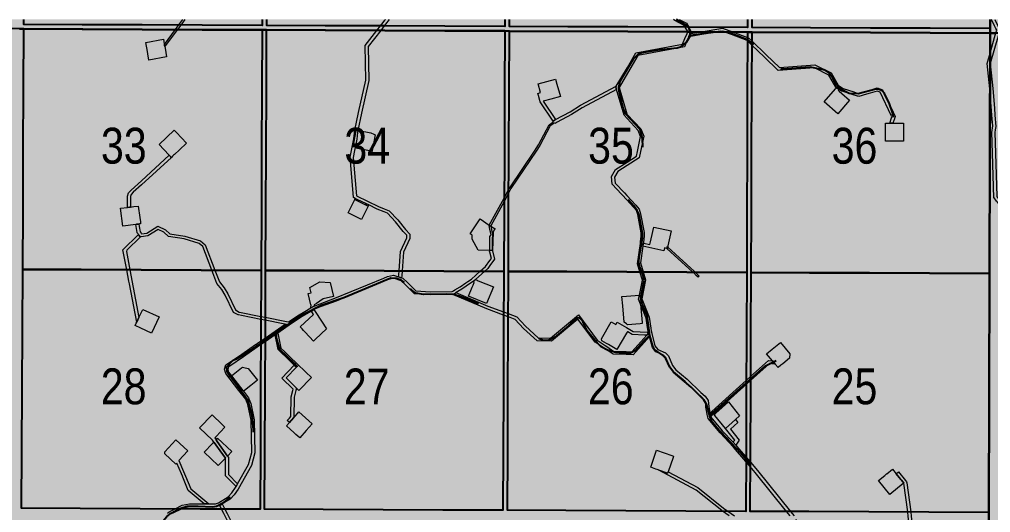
# Model space of a CAD drawing. Extents: x 351064 to 358960, y 6048061 to 6054858.
# Drawn here: x 352219.3 to 352436, y 6050973.7 to 6051083.7 of the extents above; entities that cross this region are included whole.
import ezdxf
from ezdxf.enums import TextEntityAlignment as Align

# ---------------------------------------------------------------- set-up
doc = ezdxf.new("R2010")
doc.units = 0
doc.header["$LTSCALE"] = 5
doc.linetypes.add('DASHED2', pattern=[9.525, 6.35, -3.175])
doc.layers.add('AS-ROUTEMAP', color=35, linetype='Continuous', lineweight=0)
doc.layers.add('RoadSeg', color=57, linetype='DASHED2')
doc.layers.add('Townships', color=57, linetype='Continuous')
doc.layers.add('ROUTE-MAP-BACKGROUND-H', color=7, linetype='Continuous', true_color=0xf0ebff)
doc.layers.add('Sections', color=7, linetype='Continuous', true_color=0xa75418)
doc.styles.add('120', font='ARIALN.TTF', dxfattribs={"height": 13})

msp = doc.modelspace()

# ---------------------------------------------------------------- hatches: boundary and pattern name
at = {"layer": 'ROUTE-MAP-BACKGROUND-H'}
h = msp.add_hatch(color=256, dxfattribs=at)
h.dxf.hatch_style = 1
h.paths.add_polyline_path([(352109.337, 6051083.716), (353736.796, 6051083.637), (353740.383, 6050432.833), (352105.91, 6050432.833)])

# ---------------------------------------------------------------- linework, layer by layer
at = {"layer": 'AS-ROUTEMAP', "flags": 128}
for points in [[(352251.832, 6051077.799), (352251.755, 6051077.696), (352251.741, 6051077.771), (352251.734, 6051077.808), (352251.673, 6051078.144), (352254.154, 6051081.47), (352254.902, 6051082.473), (352255.823, 6051083.708)], [(352256.239, 6051083.708), (352255.316, 6051082.471), (352254.569, 6051081.469), (352251.832, 6051077.799)], [(352304.611, 6051026.542), (352304.578, 6051026.088), (352303.926, 6051026.314), (352303.959, 6051026.759), (352304.023, 6051027.638), (352304.34, 6051031.972), (352305.769, 6051035.024), (352305.756, 6051035.567), (352304.97, 6051036.386), (352303.233, 6051038.582), (352301.427, 6051040.468), (352300.687, 6051040.776), (352299.159, 6051041.413), (352297.25, 6051042.337), (352296.65, 6051042.628), (352294.851, 6051043.499), (352294.251, 6051043.789), (352293.884, 6051043.968), (352293.129, 6051052.987), (352293.429, 6051054.494), (352293.943, 6051057.075), (352294.162, 6051059.031), (352295.013, 6051062.947), (352296.603, 6051070.19), (352296.433, 6051077.886), (352299.091, 6051081.282), (352299.876, 6051082.284), (352300.473, 6051083.047), (352300.864, 6051083.535), (352301.002, 6051083.706)], [(352301.854, 6051083.706), (352300.995, 6051082.634), (352300.86, 6051082.46), (352300.719, 6051082.281), (352299.934, 6051081.278), (352297.103, 6051077.663), (352297.267, 6051070.126), (352295.661, 6051062.806), (352294.833, 6051058.977), (352294.821, 6051058.922), (352294.769, 6051058.462), (352294.602, 6051056.973), (352294.299, 6051055.452), (352294.108, 6051054.492), (352293.801, 6051052.95), (352294.516, 6051044.402), (352299.432, 6051042.021), (352300.69, 6051041.497), (352301.825, 6051041.024), (352303.736, 6051039.02), (352305.473, 6051036.825), (352306.417, 6051035.841), (352306.439, 6051034.883), (352304.996, 6051031.801), (352304.691, 6051027.635), (352304.611, 6051026.542)], [(352391.299, 6050972.974), (352390.488, 6050973.983), (352383.479, 6050982.697), (352382.388, 6050983.968), (352381.386, 6050985.135), (352378.635, 6050988.342), (352375.645, 6050991.479), (352372.958, 6050994.7), (352372.788, 6050995.611), (352372.691, 6050996.128), (352372.48, 6050997.258), (352372.43, 6050998.358), (352371.781, 6050999.204), (352370.39, 6051000.544), (352367.863, 6051002.98), (352365.251, 6051005.111), (352364.407, 6051006.221), (352363.552, 6051008.291), (352363.02, 6051008.851), (352361.334, 6051009.545), (352360.553, 6051010.52), (352359.889, 6051012.962), (352359.805, 6051013.274), (352359.713, 6051013.612), (352359.682, 6051013.726), (352359.667, 6051013.781), (352359.621, 6051013.95), (352359.587, 6051014.184), (352359.583, 6051014.213), (352359.473, 6051014.974), (352359.164, 6051017.118), (352357.917, 6051020.215), (352357.46, 6051021.353), (352357.641, 6051022.231), (352358.32, 6051025.531), (352357.754, 6051027.412), (352357.205, 6051029.234), (352357.851, 6051033.712), (352357.922, 6051034.205), (352357.976, 6051034.688), (352358.061, 6051035.451), (352358.025, 6051036.135), (352357.275, 6051040.204), (352357.011, 6051041.072), (352356.352, 6051041.866), (352354.852, 6051043.473), (352353.8, 6051044.598), (352353.653, 6051044.753), (352351.56, 6051046.947), (352351.424, 6051048.675), (352352.319, 6051050.27), (352354.884, 6051051.909), (352356.987, 6051053.253), (352357.192, 6051054.224), (352357.905, 6051057.616), (352357.364, 6051058.947), (352354.92, 6051061.589), (352354.217, 6051062.348), (352352.536, 6051068.083), (352352.378, 6051068.622), (352352.491, 6051068.813), (352354.964, 6051073.008), (352356.874, 6051076.25), (352367.242, 6051078.167), (352367.784, 6051079.45), (352368.263, 6051080.583), (352368.275, 6051080.613), (352368.426, 6051080.987), (352367.875, 6051081.995), (352367.664, 6051082.383), (352365.551, 6051083.44), (352365.273, 6051083.703)], [(352366.515, 6051083.703), (352368.15, 6051082.885), (352368.635, 6051081.991), (352369.124, 6051081.092), (352369.15, 6051081.045), (352369.125, 6051080.984), (352369.023, 6051080.737), (352368.948, 6051080.555), (352368.694, 6051079.939), (352368.649, 6051079.83), (352368.544, 6051079.576), (352367.725, 6051077.59), (352357.294, 6051075.65), (352354.959, 6051071.698), (352353.095, 6051068.545), (352354.822, 6051062.654), (352354.924, 6051062.545), (352357.935, 6051059.312), (352358.599, 6051057.679), (352357.872, 6051054.221), (352357.582, 6051052.842), (352354.881, 6051051.116), (352352.819, 6051049.798), (352352.104, 6051048.526), (352352.208, 6051047.207), (352354.287, 6051045.053), (352354.855, 6051044.445), (352356.853, 6051042.307), (352357.609, 6051041.394), (352357.924, 6051040.362), (352358.689, 6051036.213), (352358.729, 6051035.431), (352358.637, 6051034.606), (352358.583, 6051034.121), (352358.536, 6051033.8), (352358.51, 6051033.624), (352358.439, 6051033.139), (352357.893, 6051029.396), (352358.485, 6051027.408), (352359.019, 6051025.619), (352358.153, 6051021.416), (352359.821, 6051017.271), (352360.176, 6051014.87), (352360.271, 6051014.23), (352360.391, 6051013.745), (352360.416, 6051013.644), (352361.092, 6051010.925), (352361.779, 6051010.062), (352363.432, 6051009.385), (352364.121, 6051008.661), (352364.99, 6051006.555), (352365.734, 6051005.577), (352368.306, 6051003.479), (352371.354, 6051000.54), (352372.279, 6050999.649), (352373.013, 6050998.694), (352373.14, 6050997.354), (352373.386, 6050996.035), (352373.403, 6050995.945), (352373.408, 6050995.919), (352373.483, 6050995.517), (352373.547, 6050995.177), (352373.581, 6050994.993), (352376.136, 6050991.93), (352378.547, 6050989.4), (352379.132, 6050988.792), (352379.778, 6050988.033), (352381.39, 6050986.155), (352382.391, 6050984.988), (352383.985, 6050983.131), (352391.346, 6050973.98), (352392.157, 6050972.971)], [(352437.848, 6051043.603), (352437.892, 6051042.475), (352437.506, 6051042.962), (352437.336, 6051043.175), (352436.757, 6051043.905), (352436.726, 6051043.945), (352436.408, 6051053.893), (352436.259, 6051058.556), (352436.316, 6051058.943), (352436.399, 6051059.5), (352436.456, 6051059.882), (352436.271, 6051062.342), (352435.831, 6051068.187), (352435.831, 6051068.215), (352435.202, 6051073.915), (352435.857, 6051076.166), (352436.874, 6051079.664), (352437.175, 6051080.702), (352437.346, 6051081.288), (352437.148, 6051081.707), (352436.882, 6051082.271), (352436.208, 6051083.7)], [(352436.945, 6051083.7), (352437.557, 6051082.401), (352437.885, 6051081.706), (352438.054, 6051081.347), (352437.866, 6051080.7), (352436.866, 6051077.252), (352435.879, 6051073.854), (352436.492, 6051068.276), (352436.822, 6051063.895), (352436.935, 6051062.392), (352437.126, 6051059.857), (352436.994, 6051059.069), (352436.902, 6051058.521), (352437.058, 6051053.891), (352437.385, 6051044.186), (352437.462, 6051044.09), (352437.848, 6051043.603)], [(352252.341, 6050973.558), (352252.759, 6050973.903), (352254.068, 6050974.557), (352255.658, 6050975.352), (352257.304, 6050975.683), (352260.524, 6050975.671), (352261.565, 6050975.667), (352263.069, 6050975.661), (352263.763, 6050975.931), (352265.902, 6050977.254), (352266.712, 6050978.131), (352267.559, 6050979.305), (352267.67, 6050979.502), (352268.011, 6050980.107), (352270.457, 6050984.442), (352271.158, 6050987.135), (352271.031, 6050994.335), (352270.38, 6050997.487), (352270.307, 6050997.837), (352270.224, 6050998.05), (352270.023, 6050998.564), (352269.857, 6050998.988), (352268.306, 6051000.975), (352265.365, 6051004.745), (352265.103, 6051005.68), (352265.414, 6051006.646), (352265.789, 6051006.893), (352268.945, 6051009.042), (352272.035, 6051011.175), (352272.069, 6051011.199), (352272.48, 6051011.486), (352273.151, 6051011.947), (352274.159, 6051012.64), (352278.652, 6051015.728), (352279.534, 6051015.528), (352276.952, 6051013.736), (352276.359, 6051013.33), (352274.156, 6051011.821), (352273.147, 6051011.13), (352272.821, 6051010.906), (352272.407, 6051010.623), (352269.318, 6051008.49), (352266.257, 6051006.409), (352265.978, 6051006.223), (352265.799, 6051005.667), (352265.974, 6051005.043), (352266.632, 6051004.2), (352269.151, 6051000.971), (352269.297, 6051000.785), (352270.445, 6050999.313), (352270.53, 6050999.097), (352270.731, 6050998.583), (352270.933, 6050998.069), (352270.949, 6050998.027), (352271.696, 6050994.409), (352271.826, 6050987.055), (352271.08, 6050984.19), (352268.121, 6050978.945), (352267.23, 6050977.708), (352266.33, 6050976.734), (352264.581, 6050975.653), (352264.062, 6050975.332), (352263.194, 6050974.994), (352257.369, 6050975.016), (352255.876, 6050974.716), (352255.546, 6050974.55), (352253.552, 6050973.553)], [(352377.698, 6050973.032), (352376.212, 6050974.044), (352376.012, 6050974.18), (352370.275, 6050978.72), (352361.956, 6050983.212), (352361.956, 6050983.212), (352363.941, 6050982.519), (352364.053, 6050982.837), (352370.643, 6050979.279), (352376.407, 6050974.717), (352377.404, 6050974.038), (352378.89, 6050973.027)]]:
    msp.add_lwpolyline(points, dxfattribs=at)
for points in [[(352376.216, 6051081.769), (352378.391, 6051080.944), (352381.725, 6051079.695), (352382.064, 6051079.568), (352382.728, 6051078.924), (352385.938, 6051075.827), (352388.862, 6051073.005), (352396.813, 6051073.61), (352400.413, 6051071.79), (352401.993, 6051069.079), (352403.063, 6051068.321), (352405.488, 6051067.532), (352406.003, 6051067.364), (352406.383, 6051067.241), (352406.55, 6051067.232), (352407.138, 6051067.4), (352409.092, 6051067.958), (352410.717, 6051068.423), (352411.872, 6051068.005), (352414.217, 6051063.007), (352414.666, 6051062.051), (352414.446, 6051061.34), (352414.396, 6051061.175), (352414.211, 6051060.576), (352413.513, 6051060.579), (352413.88, 6051061.764), (352413.953, 6051062.001), (352413.821, 6051062.283), (352411.386, 6051067.472), (352410.693, 6051067.723), (352409.089, 6051067.264), (352407.805, 6051066.897), (352407.321, 6051066.759), (352406.626, 6051066.56), (352406.416, 6051066.572), (352406.26, 6051066.58), (352406.043, 6051066.651), (352405.527, 6051066.819), (352403.531, 6051067.468), (352403.099, 6051067.609), (352402.76, 6051067.719), (352402.302, 6051068.043), (352402.208, 6051068.11), (352401.686, 6051068.479), (352401.653, 6051068.502), (352401.489, 6051068.618), (352399.937, 6051071.285), (352396.679, 6051072.931), (352388.613, 6051072.318), (352385.483, 6051075.355), (352382.725, 6051078.003), (352382.265, 6051078.445), (352381.723, 6051078.97), (352381.7, 6051078.993), (352378.155, 6051080.32), (352376.49, 6051080.952), (352376.148, 6051081.082), (352375.399, 6051080.957), (352371.576, 6051080.317), (352368.649, 6051079.83), (352368.694, 6051079.939), (352368.948, 6051080.555), (352369.531, 6051080.652), (352371.463, 6051080.973), (352376.216, 6051081.769)], [(352252.179, 6051075.345), (352248.243, 6051074.634), (352247.983, 6051076.072), (352247.894, 6051076.568), (352247.532, 6051078.569), (352251.469, 6051079.28), (352251.653, 6051078.257), (352251.673, 6051078.144), (352251.734, 6051077.808), (352251.741, 6051077.771), (352251.755, 6051077.696), (352251.83, 6051077.275), (352252.179, 6051075.345)], [(352338.677, 6051061.218), (352338.401, 6051061.031), (352335.492, 6051065.343), (352335.104, 6051066.743), (352334.974, 6051067.213), (352335.616, 6051067.391), (352335.082, 6051069.318), (352338.936, 6051070.386), (352339.244, 6051069.274), (352340.004, 6051066.532), (352337.902, 6051065.95), (352336.204, 6051065.479), (352338.954, 6051061.404), (352338.677, 6051061.218)], [(352339.05, 6051060.665), (352338.774, 6051060.479), (352338.681, 6051060.617), (352338.546, 6051060.526), (352337.765, 6051059.999), (352335.448, 6051055.561), (352334.612, 6051054.321), (352328.997, 6051046.001), (352328.451, 6051044.999), (352327.438, 6051043.14), (352324.479, 6051037.708), (352324.498, 6051037.61), (352324.65, 6051036.833), (352324.745, 6051036.348), (352324.806, 6051036.041), (352324.835, 6051036.086), (352324.906, 6051036.194), (352325.004, 6051036.34), (352324.907, 6051032.099), (352325.322, 6051030.254), (352324.284, 6051028.8), (352323.844, 6051028.183), (352323.144, 6051027.558), (352321.083, 6051025.716), (352321.072, 6051025.707), (352320.916, 6051025.568), (352320.585, 6051025.273), (352319.976, 6051024.853), (352318.035, 6051023.517), (352317.154, 6051023.026), (352316.777, 6051022.815), (352316.718, 6051022.775), (352316.585, 6051022.684), (352316.06, 6051022.328), (352310.996, 6051022.318), (352307.489, 6051022.528), (352305.435, 6051024.519), (352304.533, 6051025.4), (352302.795, 6051026.011), (352301.665, 6051025.744), (352300.623, 6051025.312), (352289.964, 6051020.89), (352286.661, 6051019.696), (352285.531, 6051019.254), (352285.353, 6051019.184), (352285.034, 6051018.996), (352285.016, 6051018.985), (352284.465, 6051018.659), (352283.329, 6051018.005), (352282.064, 6051017.238), (352279.534, 6051015.528), (352278.652, 6051015.728), (352278.197, 6051015.818), (352274.177, 6051016.618), (352273.172, 6051016.818), (352268.853, 6051017.677), (352268.197, 6051017.807), (352268.162, 6051017.814), (352267.075, 6051018.351), (352265.263, 6051022.206), (352264.457, 6051023.487), (352263.378, 6051024.852), (352262.243, 6051027.813), (352260.241, 6051033.038), (352259.421, 6051033.745), (352256.061, 6051034.756), (352252.593, 6051035.292), (352251.517, 6051036.251), (352250.258, 6051036.869), (352247.972, 6051035.415), (352246.498, 6051035.234), (352246.352, 6051035.216), (352246.293, 6051035.208), (352246.012, 6051035.603), (352245.923, 6051035.728), (352245.814, 6051035.874), (352245.622, 6051036.126), (352245.612, 6051036.188), (352245.402, 6051037.502), (352245.331, 6051037.998), (352245.485, 6051038.018), (352245.716, 6051038.048), (352245.877, 6051038.069), (352245.992, 6051038.084), (352246.069, 6051037.607), (352246.148, 6051037.112), (352246.203, 6051036.768), (352246.275, 6051036.329), (352246.501, 6051036.033), (352246.59, 6051035.916), (352247.741, 6051036.058), (352250.216, 6051037.632), (352251.892, 6051036.81), (352252.889, 6051035.921), (352256.209, 6051035.407), (352259.748, 6051034.342), (352260.803, 6051033.434), (352262.958, 6051027.81), (352263.964, 6051025.185), (352265.002, 6051023.872), (352265.849, 6051022.527), (352267.54, 6051018.928), (352268.362, 6051018.454), (352268.402, 6051018.446), (352273.175, 6051017.489), (352274.179, 6051017.288), (352278.945, 6051016.333), (352279.4, 6051016.242), (352281.717, 6051017.808), (352282.983, 6051018.575), (352284.373, 6051019.417), (352285.059, 6051019.785), (352286.403, 6051020.313), (352289.734, 6051021.517), (352300.626, 6051026.035), (352301.461, 6051026.381), (352302.814, 6051026.7), (352303.926, 6051026.314), (352304.578, 6051026.088), (352304.895, 6051025.977), (352305.873, 6051025.022), (352307.776, 6051023.179), (352311.018, 6051022.984), (352315.858, 6051022.996), (352316.163, 6051023.202), (352316.452, 6051023.397), (352317.683, 6051024.084), (352318.92, 6051024.934), (352319.367, 6051025.242), (352320.169, 6051025.794), (352322.149, 6051027.562), (352323.325, 6051028.613), (352324.293, 6051029.933), (352324.613, 6051030.37), (352324.298, 6051031.771), (352324.239, 6051032.033), (352324.243, 6051032.186), (352324.306, 6051034.984), (352324.314, 6051035.303), (352324.542, 6051035.646), (352324.402, 6051036.365), (352324.303, 6051036.871), (352324.129, 6051037.764), (352324.165, 6051037.831), (352327.441, 6051043.842), (352328.454, 6051045.701), (352328.711, 6051046.174), (352334.211, 6051054.323), (352335.161, 6051055.731), (352337.508, 6051060.228), (352338.36, 6051060.802), (352338.494, 6051060.893), (352338.401, 6051061.031), (352338.677, 6051061.218), (352338.954, 6051061.404), (352342.169, 6051063.088), (352344.503, 6051064.603), (352352.491, 6051068.813), (352352.378, 6051068.622), (352352.536, 6051068.083), (352344.84, 6051064.027), (352342.498, 6051062.507), (352339.296, 6051060.831), (352339.05, 6051060.665)], [(352404.527, 6051065.674), (352401.897, 6051062.661), (352398.86, 6051065.334), (352401.422, 6051068.27), (352401.489, 6051068.347), (352401.653, 6051068.502), (352401.686, 6051068.479), (352402.208, 6051068.11), (352402.192, 6051068.095), (352401.992, 6051067.905), (352402.197, 6051067.724), (352402.765, 6051067.225), (352404.527, 6051065.674)], [(352416.536, 6051057.029), (352416.534, 6051056.568), (352414.535, 6051056.576), (352412.535, 6051056.584), (352412.552, 6051060.583), (352413.513, 6051060.579), (352414.211, 6051060.576), (352414.552, 6051060.575), (352414.884, 6051060.574), (352415.056, 6051060.573), (352415.292, 6051060.572), (352415.325, 6051060.572), (352415.728, 6051060.57), (352416.551, 6051060.567), (352416.547, 6051059.544), (352416.544, 6051059.028), (352416.536, 6051057.029)], [(352253.494, 6051053.18), (352253.232, 6051052.929), (352253.071, 6051053.098), (352252.989, 6051053.184), (352252.772, 6051053.412), (352251.576, 6051054.67), (352250.476, 6051055.826), (352253.857, 6051059.044), (352253.871, 6051059.029), (352253.882, 6051059.017), (352254.322, 6051058.555), (352254.378, 6051058.496), (352256.613, 6051056.145), (352255.047, 6051054.655), (352253.934, 6051053.597), (352253.742, 6051053.414), (352253.494, 6051053.18)], [(352298.039, 6051054.475), (352298.003, 6051054.291), (352297.676, 6051054.354), (352297.027, 6051054.48), (352294.731, 6051054.924), (352294.299, 6051055.452), (352294.289, 6051055.465), (352293.908, 6051055.931), (352294.083, 6051056.837), (352294.178, 6051057.328), (352294.467, 6051058.837), (352294.509, 6051059.039), (352294.673, 6051059.007), (352294.833, 6051058.977), (352294.996, 6051058.945), (352295.053, 6051058.934), (352297.757, 6051058.411), (352298.404, 6051058.117), (352298.715, 6051057.974), (352298.039, 6051054.475)], [(352243.861, 6051041.838), (352243.427, 6051041.781), (352243.474, 6051044.33), (352243.698, 6051045.012), (352244.262, 6051045.658), (352246.553, 6051047.746), (352252.772, 6051053.412), (352252.989, 6051053.184), (352253.071, 6051053.098), (352253.232, 6051052.929), (352246.549, 6051046.841), (352244.739, 6051045.191), (352244.289, 6051044.676), (352244.138, 6051044.217), (352244.095, 6051041.869), (352243.927, 6051041.847), (352243.861, 6051041.838)], [(352292.683, 6051040.55), (352294.135, 6051043.55), (352294.735, 6051043.26), (352296.535, 6051042.388), (352297.135, 6051042.098), (352295.683, 6051039.099), (352292.683, 6051040.55)], [(352294.851, 6051043.499), (352294.735, 6051043.26), (352294.135, 6051043.55), (352294.251, 6051043.789), (352294.851, 6051043.499)], [(352245.331, 6051037.998), (352242.412, 6051037.615), (352241.893, 6051041.581), (352243.427, 6051041.781), (352243.861, 6051041.838), (352243.927, 6051041.847), (352244.095, 6051041.869), (352244.379, 6051041.906), (352244.46, 6051041.917), (352244.85, 6051041.968), (352245.858, 6051042.1), (352246.193, 6051039.544), (352246.322, 6051038.554), (352246.367, 6051038.214), (352246.377, 6051038.135), (352246.146, 6051038.104), (352245.992, 6051038.084), (352245.877, 6051038.069), (352245.716, 6051038.048), (352245.485, 6051038.018), (352245.331, 6051037.998)], [(352297.25, 6051042.337), (352297.135, 6051042.098), (352296.535, 6051042.388), (352296.65, 6051042.628), (352297.25, 6051042.337)], [(352324.804, 6051034.321), (352324.766, 6051032.177), (352324.473, 6051032.182), (352324.299, 6051032.185), (352324.243, 6051032.186), (352321.681, 6051032.231), (352320.31, 6051034.682), (352320.326, 6051035.582), (352319.89, 6051035.873), (352322.105, 6051039.202), (352324.165, 6051037.831), (352324.498, 6051037.61), (352325.434, 6051036.987), (352325.364, 6051036.881), (352325.354, 6051036.867), (352325.018, 6051036.362), (352325.004, 6051036.34), (352324.906, 6051036.194), (352324.835, 6051036.086), (352324.804, 6051034.321)], [(352364.737, 6051036.544), (352364.006, 6051033.181), (352363.957, 6051032.954), (352363.888, 6051032.636), (352363.787, 6051032.658), (352363.236, 6051032.778), (352363.095, 6051032.126), (352358.439, 6051033.139), (352358.51, 6051033.624), (352358.536, 6051033.8), (352359.98, 6051033.486), (352360.112, 6051034.091), (352360.253, 6051034.742), (352360.83, 6051037.393), (352364.737, 6051036.544)], [(352246.012, 6051035.603), (352246.293, 6051035.208), (352246.352, 6051035.216), (352243.279, 6051032.217), (352243.191, 6051031.937), (352243.966, 6051027.89), (352246.007, 6051017.233), (352245.77, 6051016.728), (352245.653, 6051016.48), (352245.525, 6051016.204), (352243.895, 6051024.716), (352243.77, 6051025.371), (352243.287, 6051027.892), (352242.438, 6051032.327), (352245.923, 6051035.728), (352246.012, 6051035.603)], [(352370.963, 6051026.453), (352370.744, 6051026.2), (352370.389, 6051026.558), (352369.694, 6051027.268), (352369.592, 6051027.36), (352363.787, 6051032.658), (352363.869, 6051033.034), (352363.957, 6051032.954), (352369.925, 6051027.508), (352370.072, 6051027.358), (352370.609, 6051026.81), (352370.626, 6051026.792), (352370.963, 6051026.453)], [(352325.078, 6051024.048), (352323.535, 6051020.352), (352319.538, 6051022.027), (352320.367, 6051024.009), (352320.563, 6051024.477), (352320.797, 6051025.037), (352320.585, 6051025.273), (352320.916, 6051025.568), (352321.072, 6051025.707), (352321.083, 6051025.716), (352321.448, 6051025.557), (352321.711, 6051025.443), (352325.078, 6051024.048)], [(352289.4, 6051021.949), (352287.111, 6051021.385), (352285.592, 6051020.379), (352285.073, 6051020.035), (352285.059, 6051019.785), (352284.373, 6051019.417), (352284.378, 6051019.517), (352284.381, 6051019.564), (352284.401, 6051019.977), (352284.373, 6051020.09), (352283.766, 6051022.552), (352284.413, 6051022.712), (352284.116, 6051023.915), (352286.379, 6051025.153), (352288.634, 6051025.057), (352289.4, 6051021.949)], [(352335.095, 6051012.712), (352337.803, 6051012.604), (352344.045, 6051017.831), (352348.243, 6051012.187), (352349.983, 6051011.017), (352350.397, 6051010.737), (352351.967, 6051009.681), (352354.724, 6051009.615), (352355.941, 6051009.585), (352359.295, 6051013.299), (352359.682, 6051013.726), (352359.713, 6051013.612), (352359.805, 6051013.274), (352359.889, 6051012.962), (352356.23, 6051008.912), (352354.722, 6051008.948), (352351.756, 6051009.02), (352347.776, 6051011.698), (352343.932, 6051016.866), (352338.034, 6051011.927), (352334.828, 6051012.056), (352331.78, 6051014.791), (352329.942, 6051016.818), (352328.436, 6051017.376), (352328.342, 6051017.41), (352327.805, 6051017.61), (352327.338, 6051017.783), (352323.609, 6051019.165), (352316.06, 6051022.328), (352316.585, 6051022.684), (352316.718, 6051022.775), (352323.854, 6051019.785), (352327.341, 6051018.492), (352328.345, 6051018.12), (352330.326, 6051017.386), (352332.25, 6051015.264), (352335.095, 6051012.712)], [(352357.801, 6051015.853), (352354.976, 6051015.608), (352354.748, 6051015.8), (352354.254, 6051016.214), (352353.933, 6051019.865), (352353.755, 6051021.89), (352354.771, 6051021.979), (352357.641, 6051022.231), (352357.46, 6051021.353), (352357.917, 6051020.215), (352358.277, 6051016.089), (352358.296, 6051015.9), (352357.801, 6051015.853)], [(352250.48, 6051017.357), (352248.785, 6051013.736), (352246.407, 6051014.85), (352245.163, 6051015.432), (352245.409, 6051015.957), (352245.525, 6051016.204), (352245.653, 6051016.48), (352245.77, 6051016.728), (352246.007, 6051017.233), (352246.421, 6051018.118), (352246.86, 6051019.053), (352250.48, 6051017.357)], [(352285.402, 6051012.421), (352284.921, 6051011.981), (352283.079, 6051013.993), (352282.74, 6051014.362), (352282.402, 6051014.732), (352281.995, 6051015.176), (352284.944, 6051017.876), (352284.465, 6051018.659), (352285.016, 6051018.985), (352285.034, 6051018.996), (352285.481, 6051018.317), (352287.87, 6051014.681), (352285.402, 6051012.421)], [(352351.37, 6051016.232), (352352.373, 6051015.637), (352352.713, 6051016.21), (352354.745, 6051015.005), (352356.242, 6051014.116), (352359.357, 6051013.963), (352359.621, 6051013.95), (352359.667, 6051013.781), (352359.682, 6051013.726), (352359.295, 6051013.299), (352358.78, 6051013.324), (352356.044, 6051013.459), (352355.058, 6051014.043), (352354.953, 6051014.106), (352354.886, 6051013.993), (352354.74, 6051013.748), (352352.572, 6051010.094), (352350.713, 6051011.197), (352350.282, 6051011.452), (352349.276, 6051012.049), (352349.16, 6051012.506), (352351.37, 6051016.232)], [(352281.606, 6051006.611), (352281.142, 6051006.132), (352280.665, 6051006.596), (352278.917, 6051008.295), (352278.554, 6051008.648), (352278.191, 6051009.001), (352277.077, 6051010.083), (352276.359, 6051013.33), (352276.952, 6051013.736), (352277.685, 6051010.422), (352278.579, 6051009.553), (352278.942, 6051009.2), (352279.305, 6051008.847), (352281.606, 6051006.611)], [(352389.216, 6051006.566), (352388.591, 6051006.045), (352387.914, 6051006.857), (352387.71, 6051007.101), (352387.559, 6051007.283), (352387.311, 6051007.581), (352386.031, 6051009.116), (352387.281, 6051010.159), (352387.666, 6051010.48), (352389.102, 6051011.677), (352391.236, 6051009.117), (352391.151, 6051008.178), (352389.603, 6051006.888), (352389.216, 6051006.566)], [(352269.534, 6051000.97), (352269.297, 6051000.785), (352269.151, 6051000.971), (352266.632, 6051004.2), (352268.903, 6051005.973), (352269.128, 6051006.148), (352269.428, 6051006.082), (352270.399, 6051005.872), (352272.449, 6051003.245), (352271.72, 6051002.676), (352271.301, 6051002.349), (352270.967, 6051002.088), (352269.534, 6051000.97)], [(352279.96, 6050994.226), (352279.569, 6050993.784), (352279.069, 6050994.226), (352279.57, 6050994.792), (352279.902, 6050995.167), (352279.945, 6050999.553), (352280.321, 6051000.925), (352280.415, 6051001.267), (352277.879, 6051003.728), (352280.665, 6051006.596), (352281.142, 6051006.132), (352278.822, 6051003.742), (352281.162, 6051001.471), (352281.011, 6051000.922), (352280.611, 6050999.46), (352280.566, 6050994.912), (352280.07, 6050994.351), (352279.96, 6050994.226)], [(352284.476, 6051003.826), (352281.691, 6051000.957), (352281.162, 6051001.471), (352278.822, 6051003.742), (352281.142, 6051006.132), (352281.606, 6051006.611), (352282.853, 6051005.401), (352283.255, 6051005.012), (352284.476, 6051003.826)], [(352387.71, 6051007.101), (352387.914, 6051006.857), (352387.523, 6051006.892), (352387.2, 6051006.921), (352386.637, 6051006.973), (352385.904, 6051006.313), (352382.456, 6051003.206), (352381.447, 6051002.297), (352379.46, 6051000.506), (352374.354, 6050995.906), (352374.186, 6050995.754), (352373.866, 6050995.466), (352373.81, 6050995.414), (352373.547, 6050995.177), (352373.483, 6050995.517), (352373.408, 6050995.919), (352373.403, 6050995.945), (352373.488, 6050996.022), (352373.769, 6050996.274), (352378.47, 6051000.51), (352381.451, 6051003.196), (352382.459, 6051004.105), (352386.407, 6051007.663), (352387.311, 6051007.581), (352387.559, 6051007.283), (352387.71, 6051007.101)], [(352379.061, 6050994.465), (352376.832, 6050992.457), (352374.484, 6050995.383), (352374.333, 6050995.571), (352374.532, 6050995.752), (352374.67, 6050995.875), (352377.503, 6050998.428), (352380.002, 6050995.313), (352379.061, 6050994.465)], [(352268.011, 6050980.107), (352267.67, 6050979.502), (352265.29, 6050981.946), (352265.276, 6050985.837), (352264.092, 6050987.52), (352263.174, 6050988.825), (352263.005, 6050989.065), (352262.734, 6050989.45), (352262.441, 6050989.867), (352259.544, 6050992.624), (352262.301, 6050995.52), (352264.545, 6050993.385), (352264.997, 6050992.954), (352265.197, 6050992.764), (352263.235, 6050990.701), (352262.91, 6050990.359), (352263.202, 6050989.943), (352263.487, 6050989.539), (352265.745, 6050986.329), (352265.96, 6050986.019), (352265.956, 6050982.216), (352268.011, 6050980.107)], [(352283.338, 6050992.008), (352281.902, 6050990.385), (352281.02, 6050991.164), (352280.629, 6050991.511), (352278.906, 6050993.035), (352279.569, 6050993.784), (352279.96, 6050994.226), (352280.07, 6050994.351), (352280.566, 6050994.912), (352280.842, 6050995.225), (352281.339, 6050995.786), (352281.666, 6050996.156), (352284.663, 6050993.506), (352283.338, 6050992.008)], [(352379.443, 6050989.204), (352379.132, 6050988.792), (352378.547, 6050989.4), (352378.594, 6050989.463), (352378.905, 6050989.874), (352376.832, 6050992.457), (352379.061, 6050994.465), (352379.619, 6050993.846), (352377.974, 6050992.351), (352379.925, 6050989.842), (352379.443, 6050989.204)], [(352254.93, 6050985.307), (352255.962, 6050982.875), (352256.178, 6050982.369), (352256.392, 6050981.863), (352257.568, 6050979.022), (352261.565, 6050975.667), (352260.524, 6050975.671), (352257.014, 6050978.617), (352255.778, 6050981.606), (352255.684, 6050981.826), (352255.469, 6050982.333), (352254.433, 6050984.77), (352254.207, 6050984.526), (352251.761, 6050986.788), (352251.742, 6050987.259), (352254.231, 6050989.95), (352256.922, 6050987.461), (352254.93, 6050985.307)], [(352265.276, 6050985.837), (352263.711, 6050984.19), (352260.571, 6050987.175), (352262.439, 6050989.14), (352262.734, 6050989.45), (352263.005, 6050989.065), (352263.174, 6050988.825), (352264.092, 6050987.52), (352265.276, 6050985.837)], [(352266.696, 6050987.33), (352265.745, 6050986.329), (352263.487, 6050989.539), (352263.202, 6050989.943), (352263.362, 6050990.112), (352263.556, 6050990.314), (352266.696, 6050987.33)], [(352364.053, 6050982.837), (352363.941, 6050982.519), (352361.956, 6050983.212), (352361.86, 6050983.245), (352361.849, 6050983.249), (352361.616, 6050983.33), (352361.301, 6050983.44), (352360.165, 6050983.837), (352361.484, 6050987.613), (352364.851, 6050986.438), (352365.26, 6050986.295), (352365.178, 6050986.059), (352365.171, 6050986.039), (352364.053, 6050982.837)], [(352416.46, 6050980.17), (352413.531, 6050977.772), (352410.998, 6050980.867), (352412.397, 6050982.012), (352412.415, 6050982.027), (352412.789, 6050982.333), (352412.807, 6050982.348), (352414.093, 6050983.4), (352414.937, 6050982.368), (352415.602, 6050981.555), (352415.957, 6050981.121), (352416.119, 6050980.924), (352416.426, 6050980.549), (352416.457, 6050980.511), (352416.626, 6050980.305), (352416.5, 6050980.202), (352416.46, 6050980.17)], [(352420.498, 6050953.271), (352420.27, 6050953.213), (352417.626, 6050972.865), (352417.491, 6050973.871), (352416.626, 6050980.305), (352416.457, 6050980.511), (352416.426, 6050980.549), (352416.119, 6050980.924), (352415.957, 6050981.121), (352415.602, 6050981.555), (352414.937, 6050982.368), (352415.453, 6050982.79), (352416.996, 6050980.905), (352417.261, 6050980.581), (352417.291, 6050980.356), (352418.164, 6050973.868), (352418.299, 6050972.862), (352420.92, 6050953.379), (352420.498, 6050953.271)], [(352275.066, 6050962.735), (352274.847, 6050962.105), (352273.944, 6050962.419), (352272.94, 6050962.769), (352271.974, 6050963.105), (352271.92, 6050963.179), (352266.062, 6050971.227), (352265.875, 6050971.598), (352264.915, 6050973.506), (352264.408, 6050974.514), (352264.012, 6050975.301), (352264.062, 6050975.332), (352264.581, 6050975.653), (352265.156, 6050974.51), (352265.663, 6050973.503), (352266.633, 6050971.575), (352272.246, 6050963.864), (352272.391, 6050963.666), (352272.44, 6050963.648), (352272.753, 6050963.539), (352272.943, 6050963.473), (352273.145, 6050963.403), (352273.947, 6050963.124), (352275.066, 6050962.735)]]:
    msp.add_lwpolyline(points, close=True, dxfattribs=at)
at = {"layer": 'RoadSeg', "flags": 128}
for points in [[(352369.035, 6051080.134), (352368.724, 6051081.692), (352368.343, 6051082.182), (352365.933, 6051083.681), (352365.907, 6051083.703)], [(352362.386, 6051077.044), (352366.077, 6051077.416), (352367.069, 6051077.71), (352368.177, 6051078.642), (352369.035, 6051080.134)], [(352382.788, 6051078.455), (352381.565, 6051079.254), (352377.383, 6051080.903), (352375.778, 6051081.058), (352369.035, 6051080.134)], [(352383.198, 6051078.1), (352382.788, 6051078.455)], [(352414.305, 6051061.807), (352414.138, 6051062.969), (352413.416, 6051064.916), (352412.285, 6051067.185), (352411.767, 6051067.804), (352411.092, 6051068.118), (352410.358, 6051068.131), (352406.419, 6051067.086), (352404.447, 6051067.23), (352403.062, 6051067.891), (352401.697, 6051068.986), (352400.783, 6051070.628), (352399.847, 6051071.902), (352399.066, 6051072.38), (352395.745, 6051073.086), (352389.556, 6051072.611), (352388.751, 6051072.788), (352387.73, 6051073.493), (352383.198, 6051078.1)], [(352359.957, 6051013.217), (352359.364, 6051017.668), (352358.258, 6051020.238), (352358.066, 6051021.133), (352358.073, 6051022.067), (352358.711, 6051025.453), (352358.438, 6051026.846), (352357.652, 6051028.691), (352357.526, 6051029.621), (352357.562, 6051030.689), (352358.342, 6051034.947), (352358.346, 6051035.98), (352357.597, 6051040.061), (352357.168, 6051041.082), (352356.404, 6051042.161), (352352.415, 6051046.417), (352351.912, 6051047.703), (352351.979, 6051048.872), (352352.292, 6051049.581), (352352.776, 6051050.162), (352357.196, 6051053.054), (352358.155, 6051054.516), (352358.4, 6051055.289), (352358.348, 6051057.122), (352357.824, 6051059.142), (352354.626, 6051062.553), (352353.987, 6051063.935), (352353.147, 6051067.679), (352353.088, 6051068.611), (352353.35, 6051069.953), (352356.311, 6051074.905), (352357.446, 6051076.037), (352358.237, 6051076.36), (352361.856, 6051076.929)], [(352361.856, 6051076.929), (352362.386, 6051077.044)], [(352276.638, 6051013.894), (352282.56, 6051017.896), (352286.669, 6051020.014), (352291.69, 6051021.689), (352302.203, 6051026.089), (352303.472, 6051026.024), (352304.281, 6051025.714), (352305.884, 6051024.459), (352306.607, 6051023.645)], [(352306.919, 6051023.254), (352306.607, 6051023.645)], [(352359.957, 6051013.217), (352358.786, 6051012.183), (352356.652, 6051009.822), (352355.667, 6051009.26), (352354.702, 6051009.2), (352352.395, 6051009.401), (352350.513, 6051009.915), (352349.091, 6051010.675), (352348.2, 6051011.55), (352346.022, 6051014.256), (352344.996, 6051016.361), (352344.681, 6051016.853), (352344.24, 6051017.14), (352343.708, 6051017.059), (352342.923, 6051016.536), (352341.756, 6051015.336), (352338.727, 6051012.783), (352337.444, 6051012.179), (352336.179, 6051012.11), (352334.458, 6051012.829), (352333.639, 6051013.473), (352332.407, 6051014.605), (352330.891, 6051016.329), (352329.697, 6051017.263), (352324.508, 6051019.15), (352317.524, 6051022.02), (352316.08, 6051022.38), (352314.577, 6051022.471), (352309.446, 6051022.325), (352307.77, 6051022.645), (352306.919, 6051023.254)], [(352240.687, 6050962.156), (352241.141, 6050963.77), (352241.84, 6050964.99), (352242.487, 6050965.709), (352243.923, 6050966.816), (352246.434, 6050967.621), (352248.432, 6050968.912), (352250.254, 6050970.531), (352252.255, 6050972.855), (352253.202, 6050973.582), (352255.141, 6050974.604), (352256.76, 6050975.116), (352259.226, 6050975.186), (352262.399, 6050975.009), (352263.295, 6050975.135), (352265.004, 6050976.05), (352266.635, 6050977.33), (352268.751, 6050980.324), (352270.53, 6050983.442), (352271.48, 6050986.404), (352271.549, 6050992.208), (352271.229, 6050995.267), (352270.921, 6050996.725), (352270.333, 6050998.643), (352267.383, 6051002.728), (352266.414, 6051004.001), (352265.646, 6051005.213), (352265.583, 6051006.245), (352267.043, 6051007.687), (352267.932, 6051008.079), (352271.634, 6051010.418), (352276.638, 6051013.894)], [(352281.328, 6051006.057), (352280.771, 6051006.875), (352277.446, 6051010.082), (352276.705, 6051012.695), (352276.638, 6051013.894)], [(352373.301, 6050995.354), (352372.7, 6050997.738), (352372.001, 6050998.885), (352369.154, 6051001.672), (352365.223, 6051005.062), (352364.426, 6051006.14), (352363.571, 6051008.05), (352362.714, 6051008.893), (352361.012, 6051010.112), (352360.625, 6051010.835), (352359.957, 6051013.217)], [(352373.301, 6050995.354), (352385.628, 6051006.34), (352388.125, 6051007.678)], [(352393.082, 6050944.426), (352393.272, 6050945.965), (352394.387, 6050950.165), (352394.38, 6050951.599), (352393.778, 6050952.849), (352391.558, 6050954.687), (352391.07, 6050955.44), (352390.833, 6050956.734), (352391.278, 6050958.714), (352392.321, 6050961.912), (352393.087, 6050963.134), (352395.032, 6050965.09), (352395.735, 6050966.176), (352395.872, 6050967.214), (352395.687, 6050967.876), (352394.641, 6050969.48), (352387.393, 6050978.145), (352380.342, 6050986.916), (352374.74, 6050992.826), (352373.91, 6050993.87), (352373.301, 6050995.354)]]:
    msp.add_lwpolyline(points, dxfattribs=at)
at = {"layer": 'Sections', "flags": 128}
for points in [[(352273.496, 6051083.708), (352273.49, 6051082.372), (352260.117, 6051082.428), (352246.744, 6051082.484), (352233.371, 6051082.54), (352220.333, 6051082.595), (352220.338, 6051083.71)], [(352327.635, 6051083.705), (352327.628, 6051082.144), (352314.262, 6051082.2), (352300.895, 6051082.256), (352287.528, 6051082.313), (352274.496, 6051082.367), (352274.502, 6051083.708)], [(352381.776, 6051083.702), (352381.769, 6051081.911), (352368.401, 6051081.969), (352355.033, 6051082.027), (352341.666, 6051082.084), (352328.634, 6051082.14), (352328.64, 6051083.705)], [(352435.916, 6051083.7), (352435.91, 6051081.686), (352422.543, 6051081.742), (352409.175, 6051081.797), (352395.807, 6051081.853), (352382.774, 6051081.907), (352382.781, 6051083.702)]]:
    msp.add_lwpolyline(points, dxfattribs=at)
for points in [[(352273.312, 6051041.15), (352273.254, 6051027.744), (352259.877, 6051027.8), (352246.5, 6051027.856), (352233.123, 6051027.912), (352220.081, 6051027.966), (352220.143, 6051041.373), (352220.204, 6051054.779), (352220.266, 6051068.184), (352220.328, 6051081.59), (352233.366, 6051081.535), (352246.739, 6051081.479), (352260.113, 6051081.423), (352273.486, 6051081.366), (352273.428, 6051067.961), (352273.37, 6051054.556)], [(352327.465, 6051040.923), (352327.412, 6051027.517), (352314.04, 6051027.573), (352300.668, 6051027.629), (352287.296, 6051027.685), (352274.26, 6051027.74), (352274.317, 6051041.146), (352274.375, 6051054.551), (352274.433, 6051067.957), (352274.491, 6051081.362), (352287.523, 6051081.307), (352300.89, 6051081.251), (352314.257, 6051081.195), (352327.624, 6051081.139), (352327.571, 6051067.734), (352327.518, 6051054.329)], [(352381.62, 6051040.691), (352381.572, 6051027.285), (352368.199, 6051027.343), (352354.827, 6051027.401), (352341.454, 6051027.458), (352328.417, 6051027.513), (352328.47, 6051040.919), (352328.523, 6051054.324), (352328.576, 6051067.729), (352328.63, 6051081.134), (352341.662, 6051081.079), (352355.029, 6051081.022), (352368.397, 6051080.964), (352381.765, 6051080.906), (352381.717, 6051067.501), (352381.668, 6051054.096)], [(352435.776, 6051040.465), (352435.733, 6051027.06), (352422.36, 6051027.115), (352408.988, 6051027.171), (352395.615, 6051027.227), (352382.578, 6051027.281), (352382.626, 6051040.687), (352382.674, 6051054.092), (352382.722, 6051067.497), (352382.771, 6051080.902), (352395.803, 6051080.848), (352409.171, 6051080.792), (352422.539, 6051080.737), (352435.907, 6051080.681), (352435.863, 6051067.276), (352435.82, 6051053.87)], [(352273.082, 6050987.526), (352273.026, 6050974.455), (352259.645, 6050974.51), (352246.264, 6050974.566), (352232.883, 6050974.622), (352219.837, 6050974.677), (352219.897, 6050987.748), (352219.958, 6051001.154), (352220.02, 6051014.56), (352220.081, 6051027.966), (352233.123, 6051027.912), (352246.5, 6051027.856), (352259.877, 6051027.8), (352273.254, 6051027.744), (352273.197, 6051014.338), (352273.139, 6051000.932)], [(352327.254, 6050987.299), (352327.203, 6050974.229), (352313.826, 6050974.284), (352300.45, 6050974.34), (352287.073, 6050974.396), (352274.031, 6050974.45), (352274.087, 6050987.521), (352274.145, 6051000.928), (352274.202, 6051014.334), (352274.26, 6051027.74), (352287.296, 6051027.685), (352300.668, 6051027.629), (352314.04, 6051027.573), (352327.412, 6051027.517), (352327.359, 6051014.111), (352327.307, 6051000.705)], [(352381.429, 6050987.069), (352381.382, 6050973.998), (352368.005, 6050974.056), (352354.627, 6050974.113), (352341.25, 6050974.169), (352328.208, 6050974.224), (352328.26, 6050987.295), (352328.312, 6051000.701), (352328.365, 6051014.107), (352328.417, 6051027.513), (352341.454, 6051027.458), (352354.827, 6051027.401), (352368.199, 6051027.343), (352381.572, 6051027.285), (352381.524, 6051013.88), (352381.476, 6051000.474)], [(352435.604, 6050986.843), (352435.562, 6050973.772), (352422.185, 6050973.828), (352408.807, 6050973.884), (352395.43, 6050973.94), (352382.388, 6050973.994), (352382.434, 6050987.064), (352382.482, 6051000.47), (352382.53, 6051013.876), (352382.578, 6051027.281), (352395.615, 6051027.227), (352408.988, 6051027.171), (352422.36, 6051027.115), (352435.733, 6051027.06), (352435.69, 6051013.654), (352435.647, 6051000.248)]]:
    msp.add_lwpolyline(points, close=True, dxfattribs=at)
at = {"layer": 'Townships', "flags": 128}
for points in [[(352435.916, 6051083.7), (352435.91, 6051081.686), (352435.907, 6051080.681), (352409.171, 6051080.792), (352382.771, 6051080.902), (352381.765, 6051080.906), (352355.029, 6051081.022), (352328.63, 6051081.134), (352327.624, 6051081.139), (352300.89, 6051081.251), (352274.491, 6051081.362), (352273.486, 6051081.366), (352246.739, 6051081.479), (352220.328, 6051081.59), (352219.322, 6051081.594), (352192.576, 6051081.707), (352166.164, 6051081.818), (352165.159, 6051081.822), (352138.412, 6051081.934), (352112, 6051082.045), (352110.995, 6051082.049), (352111, 6051083.055), (352111.004, 6051083.715)], [(352760.98, 6051083.684), (352760.978, 6051081.054), (352760.976, 6051080.049), (352734.224, 6051080.071), (352707.807, 6051080.093), (352706.801, 6051080.094), (352680.048, 6051080.151), (352653.629, 6051080.208), (352652.624, 6051080.21), (352625.87, 6051080.268), (352599.451, 6051080.325), (352598.446, 6051080.327), (352571.692, 6051080.385), (352545.273, 6051080.442), (352544.267, 6051080.444), (352517.513, 6051080.502), (352491.093, 6051080.56), (352490.087, 6051080.562), (352463.332, 6051080.621), (352436.912, 6051080.679), (352435.907, 6051080.681), (352435.91, 6051081.686), (352435.916, 6051083.7)], [(352219.322, 6051081.594), (352220.328, 6051081.59), (352246.739, 6051081.479), (352273.486, 6051081.366), (352274.491, 6051081.362), (352300.89, 6051081.251), (352327.624, 6051081.139), (352328.63, 6051081.134), (352355.029, 6051081.022), (352381.765, 6051080.906), (352382.771, 6051080.902), (352409.171, 6051080.792), (352435.907, 6051080.681), (352435.82, 6051053.87), (352435.733, 6051027.06), (352435.647, 6051000.248), (352435.562, 6050973.772), (352435.559, 6050972.767), (352435.473, 6050945.956), (352435.387, 6050919.145), (352435.301, 6050892.334), (352435.217, 6050865.858)], [(352462.353, 6050756.879), (352435.875, 6050756.935), (352434.87, 6050756.938), (352434.872, 6050757.608), (352434.957, 6050784.419), (352435.042, 6050811.23), (352435.128, 6050838.041), (352435.213, 6050864.852), (352435.217, 6050865.858), (352435.301, 6050892.334), (352435.387, 6050919.145), (352435.473, 6050945.956), (352435.559, 6050972.767), (352435.562, 6050973.772), (352435.647, 6051000.248), (352435.733, 6051027.06), (352435.82, 6051053.87), (352435.907, 6051080.681), (352436.912, 6051080.679)]]:
    msp.add_lwpolyline(points, dxfattribs=at)

# ---------------------------------------------------------------- texts
at = {"layer": 'RoadSeg', "style": '120'}
for s, p in [('33', (352242.621, 6051055.553)), ('34', (352296.921, 6051055.553)), ('35', (352351.306, 6051055.553)), ('36', (352405.629, 6051055.544)), ('28', (352242.591, 6051001.878)), ('27', (352296.804, 6051001.843)), ('26', (352351.26, 6051001.869)), ('25', (352405.629, 6051001.878))]:
    msp.add_text(s, height=8.0015, dxfattribs=at).set_placement(p, align=Align.MIDDLE_CENTER)

doc.saveas('drawing.dxf')
